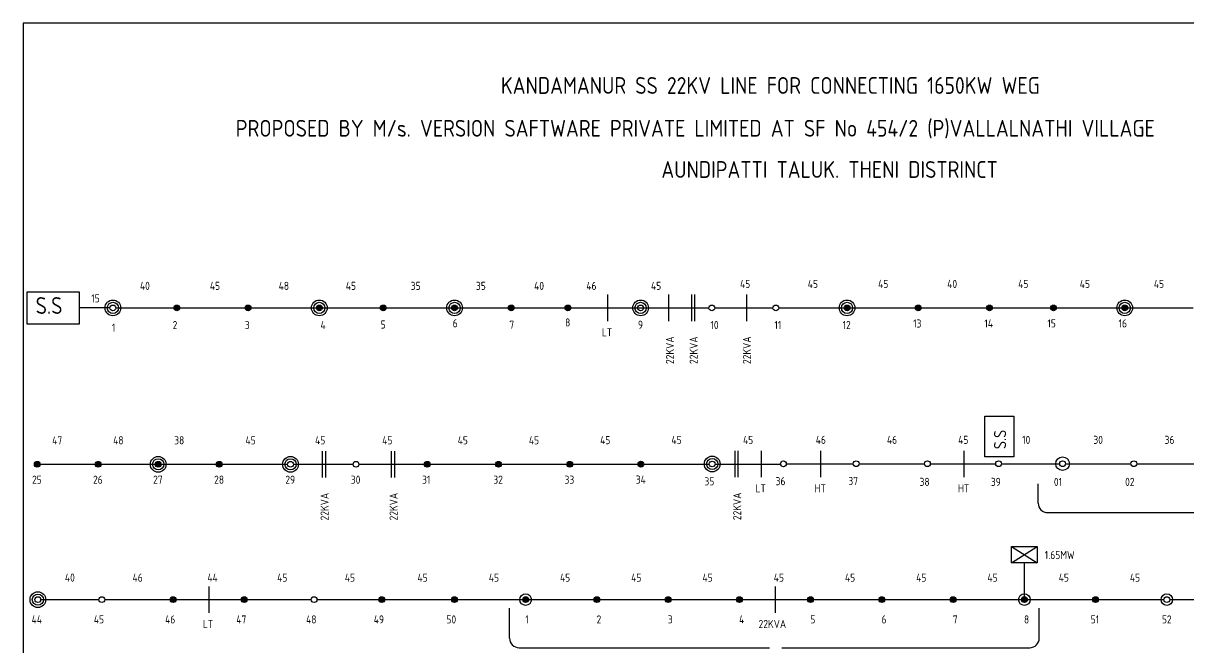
# Model space of a CAD drawing. Header units: millimetres. Extents: x 48530 to 51620, y -10326 to -9463.
# Drawn here: x 48530 to 49331, y -9897 to -9469 of the extents above; entities that cross this region are included whole.
import ezdxf

# ---------------------------------------------------------------- set-up
doc = ezdxf.new("R2010")
doc.units = ezdxf.units.MM
doc.styles.get("Standard").update_dxf_attribs({"font": 'dim.shx'})
pattern_1 = [(270, (58255.577, 38927.304), (6.985, -1e-15), [5.08, -1.905]), (360, (58255.577, 38927.304), (2e-15, 6.985), [5.08, -1.905])]
pattern_2 = [(270, (58304.533, 38927.304), (6.985, -1e-15), [5.08, -1.905]), (360, (58304.533, 38927.304), (2e-15, 6.985), [5.08, -1.905])]
pattern_3 = [(270, (58353.489, 38927.304), (6.985, -1e-15), [5.08, -1.905]), (360, (58353.489, 38927.304), (2e-15, 6.985), [5.08, -1.905])]
pattern_4 = [(0, (185.823, -43.956), (0, 6.985), [5.08, -1.905]), (90, (185.823, -43.956), (-6.985, 4e-16), [5.08, -1.905])]
pattern_5 = [(0, (234.779, -43.956), (0, 6.985), [5.08, -1.905]), (90, (234.779, -43.956), (-6.985, 4e-16), [5.08, -1.905])]
pattern_6 = [(270, (58485.356, 38927.304), (6.985, -1e-15), [5.08, -1.905]), (360, (58485.356, 38927.304), (2e-15, 6.985), [5.08, -1.905])]
pattern_7 = [(270, (58524.3116, 38927.304), (6.985, -1e-15), [5.08, -1.905]), (360, (58524.3116, 38927.304), (2e-15, 6.985), [5.08, -1.905])]
pattern_8 = [(270, (58574.2674, 38927.304), (6.985, -1e-15), [5.08, -1.905]), (360, (58574.2674, 38927.304), (2e-15, 6.985), [5.08, -1.905])]
pattern_9 = [(0, (504.513, -43.956), (0, 6.985), [5.08, -1.905]), (90, (504.513, -43.956), (-6.985, 4e-16), [5.08, -1.905])]
pattern_10 = [(90, (39524.729, -58255.577), (-6.985, 4e-16), [5.08, -1.905]), (180, (39524.729, -58255.577), (-9e-16, -6.985), [5.08, -1.905])]
pattern_11 = [(90, (39573.6846, -58255.577), (-6.985, 4e-16), [5.08, -1.905]), (180, (39573.6846, -58255.577), (-9e-16, -6.985), [5.08, -1.905])]
pattern_12 = [(90, (39617.64, -58255.577), (-6.985, 4e-16), [5.08, -1.905]), (180, (39617.64, -58255.577), (-9e-16, -6.985), [5.08, -1.905])]
pattern_13 = [(90, (39666.596, -58255.577), (-6.985, 4e-16), [5.08, -1.905]), (180, (39666.596, -58255.577), (-9e-16, -6.985), [5.08, -1.905])]
pattern_14 = [(360, (-51.995, -151.366), (2e-15, 6.985), [5.08, -1.905]), (90, (-51.995, -151.366), (-6.985, 2e-15), [5.08, -1.905])]
pattern_15 = [(360, (-10.0805, -151.366), (2e-15, 6.985), [5.08, -1.905]), (90, (-10.0805, -151.366), (-6.985, 2e-15), [5.08, -1.905])]
pattern_16 = [(360, (31.16, -151.366), (2e-15, 6.985), [5.08, -1.905]), (90, (31.16, -151.366), (-6.985, 2e-15), [5.08, -1.905])]
pattern_17 = [(360, (73.1155, -151.366), (2e-15, 6.985), [5.08, -1.905]), (90, (73.1155, -151.366), (-6.985, 2e-15), [5.08, -1.905])]
pattern_18 = [(360, (216.027, -151.366), (2e-15, 6.985), [5.08, -1.905]), (90, (216.027, -151.366), (-6.985, 2e-15), [5.08, -1.905])]
pattern_19 = [(360, (264.983, -151.366), (2e-15, 6.985), [5.08, -1.905]), (90, (264.983, -151.366), (-6.985, 2e-15), [5.08, -1.905])]
pattern_20 = [(360, (313.9384, -151.366), (2e-15, 6.985), [5.08, -1.905]), (90, (313.9384, -151.366), (-6.985, 2e-15), [5.08, -1.905])]
pattern_21 = [(360, (362.8914, -151.2615), (2e-15, 6.985), [5.08, -1.905]), (90, (362.8914, -151.2615), (-6.985, 2e-15), [5.08, -1.905])]
pattern_22 = [(270, (58252.9874, 38726.9506), (6.985, -1e-15), [5.08, -1.905]), (360, (58252.9874, 38726.9506), (2e-15, 6.985), [5.08, -1.905])]
pattern_23 = [(270, (58301.943, 38726.9506), (6.985, -1e-15), [5.08, -1.905]), (360, (58301.943, 38726.9506), (2e-15, 6.985), [5.08, -1.905])]
pattern_24 = [(270, (58396.371, 38726.9506), (6.985, -1e-15), [5.08, -1.905]), (360, (58396.371, 38726.9506), (2e-15, 6.985), [5.08, -1.905])]
pattern_25 = [(270, (58495.283, 38726.9506), (6.985, -1e-15), [5.08, -1.905]), (360, (58495.283, 38726.9506), (2e-15, 6.985), [5.08, -1.905])]
pattern_26 = [(270, (58544.2385, 38726.9506), (6.985, -1e-15), [5.08, -1.905]), (360, (58544.2385, 38726.9506), (2e-15, 6.985), [5.08, -1.905])]
pattern_27 = [(270, (58593.194, 38726.9506), (6.985, -1e-15), [5.08, -1.905]), (360, (58593.194, 38726.9506), (2e-15, 6.985), [5.08, -1.905])]
pattern_28 = [(270, (58642.15, 38726.9506), (6.985, -1e-15), [5.08, -1.905]), (360, (58642.15, 38726.9506), (2e-15, 6.985), [5.08, -1.905])]
pattern_29 = [(270, (58691.106, 38726.9506), (6.985, -1e-15), [5.08, -1.905]), (360, (58691.106, 38726.9506), (2e-15, 6.985), [5.08, -1.905])]
pattern_30 = [(270, (58740.0615, 38726.9506), (6.985, -1e-15), [5.08, -1.905]), (360, (58740.0615, 38726.9506), (2e-15, 6.985), [5.08, -1.905])]
pattern_31 = [(270, (58789.017, 38726.9506), (6.985, -1e-15), [5.08, -1.905]), (360, (58789.017, 38726.9506), (2e-15, 6.985), [5.08, -1.905])]
pattern_32 = [(270, (58837.973, 38726.9506), (6.985, -1e-15), [5.08, -1.905]), (360, (58837.973, 38726.9506), (2e-15, 6.985), [5.08, -1.905])]
pattern_33 = [(270, (58886.929, 38726.9506), (6.985, -1e-15), [5.08, -1.905]), (360, (58886.929, 38726.9506), (2e-15, 6.985), [5.08, -1.905])]
pattern_34 = [(270, (58446.327, 38726.9506), (6.985, -1e-15), [5.08, -1.905]), (360, (58446.327, 38726.9506), (2e-15, 6.985), [5.08, -1.905])]
pattern_35 = [(270, (58160.076, 38726.9506), (6.985, -1e-15), [5.08, -1.905]), (360, (58160.076, 38726.9506), (2e-15, 6.985), [5.08, -1.905])]

msp = doc.modelspace()

# ---------------------------------------------------------------- hatches: boundary and pattern name
h = msp.add_hatch()
h.set_pattern_fill('ANGLE', color=256)
h.set_pattern_definition([(0, (0, 0), (0, 6.985), [5.08, -1.905]), (90, (0, 0), (-6.985, 4e-16), [5.08, -1.905])])
h.paths.add_polyline_path([(48589.46, -9664.14, 1), (48593.42, -9664.14, 1)])
h = msp.add_hatch()
h.set_pattern_fill('ANGLE', color=256, angle=-90)
h.set_pattern_definition(pattern_1)
h.paths.add_polyline_path([(48637.37, -9664.14, 1), (48633.42, -9664.14, 1)])
h = msp.add_hatch()
h.set_pattern_fill('ANGLE', color=256, angle=-90)
h.set_pattern_definition(pattern_1)
h.paths.add_polyline_path([(48633.42, -9664.14, 1), (48637.37, -9664.14, 1)])
h = msp.add_hatch(color=256)
h.dxf.hatch_style = 1
h.paths.add_polyline_path([(48637.37, -9664.14, 1), (48633.42, -9664.14, 1)])
h = msp.add_hatch()
h.set_pattern_fill('ANGLE', color=256, angle=-90)
h.set_pattern_definition(pattern_2)
h.paths.add_polyline_path([(48686.33, -9664.14, 1), (48682.37, -9664.14, 1)])
h = msp.add_hatch()
h.set_pattern_fill('ANGLE', color=256, angle=-90)
h.set_pattern_definition(pattern_2)
h.paths.add_polyline_path([(48682.37, -9664.14, 1), (48686.33, -9664.14, 1)])
h = msp.add_hatch(color=256)
h.dxf.hatch_style = 1
h.paths.add_polyline_path([(48686.33, -9664.14, 1), (48682.37, -9664.14, 1)])
h = msp.add_hatch()
h.set_pattern_fill('ANGLE', color=256, angle=-90)
h.set_pattern_definition(pattern_3)
h.paths.add_polyline_path([(48735.29, -9664.14, 1), (48731.33, -9664.14, 1)])
h = msp.add_hatch()
h.set_pattern_fill('ANGLE', color=256, angle=-90)
h.set_pattern_definition(pattern_3)
h.paths.add_polyline_path([(48731.33, -9664.14, 1), (48735.29, -9664.14, 1)])
h = msp.add_hatch(color=256)
h.dxf.hatch_style = 1
h.paths.add_polyline_path([(48735.29, -9664.14, 1), (48731.33, -9664.14, 1)])
h = msp.add_hatch()
h.set_pattern_fill('ANGLE', color=256)
h.set_pattern_definition(pattern_4)
h.paths.add_polyline_path([(48779.24, -9664.14, 1), (48775.29, -9664.14, 1)])
h = msp.add_hatch()
h.set_pattern_fill('ANGLE', color=256)
h.set_pattern_definition(pattern_4)
h.paths.add_polyline_path([(48775.29, -9664.14, 1), (48779.24, -9664.14, 1)])
h = msp.add_hatch(color=256)
h.dxf.hatch_style = 1
h.paths.add_polyline_path([(48775.29, -9664.14, 1), (48779.24, -9664.14, 1)])
h = msp.add_hatch()
h.set_pattern_fill('ANGLE', color=256)
h.set_pattern_definition(pattern_5)
h.paths.add_polyline_path([(48828.2, -9664.14, 1), (48824.24, -9664.14, 1)])
h = msp.add_hatch()
h.set_pattern_fill('ANGLE', color=256)
h.set_pattern_definition(pattern_5)
h.paths.add_polyline_path([(48824.24, -9664.14, 1), (48828.2, -9664.14, 1)])
h = msp.add_hatch(color=256)
h.dxf.hatch_style = 1
h.paths.add_polyline_path([(48824.24, -9664.14, 1), (48828.2, -9664.14, 1)])
h = msp.add_hatch()
h.set_pattern_fill('ANGLE', color=256, angle=-90)
h.set_pattern_definition(pattern_6)
h.paths.add_polyline_path([(48867.15, -9664.14, 1), (48863.2, -9664.14, 1)])
h = msp.add_hatch()
h.set_pattern_fill('ANGLE', color=256, angle=-90)
h.set_pattern_definition(pattern_6)
h.paths.add_polyline_path([(48863.2, -9664.14, 1), (48867.15, -9664.14, 1)])
h = msp.add_hatch(color=256)
h.dxf.hatch_style = 1
h.paths.add_polyline_path([(48867.15, -9664.14, 1), (48863.2, -9664.14, 1)])
h = msp.add_hatch()
h.set_pattern_fill('ANGLE', color=256, angle=-90)
h.set_pattern_definition(pattern_7)
h.paths.add_polyline_path([(48906.11, -9664.14, 1), (48902.15, -9664.14, 1)])
h = msp.add_hatch()
h.set_pattern_fill('ANGLE', color=256, angle=-90)
h.set_pattern_definition(pattern_7)
h.paths.add_polyline_path([(48902.15, -9664.14, 1), (48906.11, -9664.14, 1)])
h = msp.add_hatch(color=256)
h.dxf.hatch_style = 1
h.paths.add_polyline_path([(48906.11, -9664.14, 1), (48902.15, -9664.14, 1)])
h = msp.add_hatch()
h.set_pattern_fill('ANGLE', color=256, angle=-90)
h.set_pattern_definition(pattern_8)
h.paths.add_polyline_path([(48956.06, -9664.14, 1), (48952.11, -9664.14, 1)])
h = msp.add_hatch()
h.set_pattern_fill('ANGLE', color=256, angle=-90)
h.set_pattern_definition(pattern_8)
h.paths.add_polyline_path([(48952.11, -9664.14, 1), (48956.06, -9664.14, 1)])
h = msp.add_hatch()
h.set_pattern_fill('ANGLE', color=256)
h.set_pattern_definition(pattern_9)
h.paths.add_polyline_path([(49097.93, -9664.14, 1), (49093.98, -9664.14, 1)])
h = msp.add_hatch()
h.set_pattern_fill('ANGLE', color=256)
h.set_pattern_definition(pattern_9)
h.paths.add_polyline_path([(49093.98, -9664.14, 1), (49097.93, -9664.14, 1)])
h = msp.add_hatch(color=256)
h.dxf.hatch_style = 1
h.paths.add_polyline_path([(49093.98, -9664.14, 1), (49097.93, -9664.14, 1)])
h = msp.add_hatch()
h.set_pattern_fill('ANGLE', color=256)
h.set_pattern_definition(pattern_9)
h.paths.add_polyline_path([(49097.93, -9664.14, 1), (49093.98, -9664.14, 1)])
h = msp.add_hatch()
h.set_pattern_fill('ANGLE', color=256)
h.set_pattern_definition(pattern_9)
h.paths.add_polyline_path([(49093.98, -9664.14, 1), (49097.93, -9664.14, 1)])
h = msp.add_hatch(color=256)
h.dxf.hatch_style = 1
h.paths.add_polyline_path([(49093.98, -9664.14, 1), (49097.93, -9664.14, 1)])
h = msp.add_hatch()
h.set_pattern_fill('ANGLE', color=256, angle=90)
h.set_pattern_definition(pattern_10)
h.paths.add_polyline_path([(49146.89, -9664.14, 1), (49142.93, -9664.14, 1)])
h = msp.add_hatch()
h.set_pattern_fill('ANGLE', color=256, angle=90)
h.set_pattern_definition(pattern_10)
h.paths.add_polyline_path([(49146.89, -9664.14, 1), (49142.93, -9664.14, 1)])
h = msp.add_hatch(color=256)
h.dxf.hatch_style = 1
h.paths.add_polyline_path([(49142.93, -9664.14, 1), (49146.89, -9664.14, 1)])
h = msp.add_hatch()
h.set_pattern_fill('ANGLE', color=256, angle=90)
h.set_pattern_definition(pattern_10)
h.paths.add_polyline_path([(49146.89, -9664.14, 1), (49142.93, -9664.14, 1)])
h = msp.add_hatch()
h.set_pattern_fill('ANGLE', color=256, angle=90)
h.set_pattern_definition(pattern_10)
h.paths.add_polyline_path([(49146.89, -9664.14, 1), (49142.93, -9664.14, 1)])
h = msp.add_hatch(color=256)
h.dxf.hatch_style = 1
h.paths.add_polyline_path([(49142.93, -9664.14, 1), (49146.89, -9664.14, 1)])
h = msp.add_hatch()
h.set_pattern_fill('ANGLE', color=256, angle=90)
h.set_pattern_definition(pattern_11)
h.paths.add_polyline_path([(49195.84, -9664.14, 1), (49191.89, -9664.14, 1)])
h = msp.add_hatch()
h.set_pattern_fill('ANGLE', color=256, angle=90)
h.set_pattern_definition(pattern_11)
h.paths.add_polyline_path([(49195.84, -9664.14, 1), (49191.89, -9664.14, 1)])
h = msp.add_hatch(color=256)
h.dxf.hatch_style = 1
h.paths.add_polyline_path([(49191.89, -9664.14, 1), (49195.84, -9664.14, 1)])
h = msp.add_hatch()
h.set_pattern_fill('ANGLE', color=256, angle=90)
h.set_pattern_definition(pattern_11)
h.paths.add_polyline_path([(49195.84, -9664.14, 1), (49191.89, -9664.14, 1)])
h = msp.add_hatch()
h.set_pattern_fill('ANGLE', color=256, angle=90)
h.set_pattern_definition(pattern_11)
h.paths.add_polyline_path([(49195.84, -9664.14, 1), (49191.89, -9664.14, 1)])
h = msp.add_hatch(color=256)
h.dxf.hatch_style = 1
h.paths.add_polyline_path([(49191.89, -9664.14, 1), (49195.84, -9664.14, 1)])
h = msp.add_hatch()
h.set_pattern_fill('ANGLE', color=256, angle=90)
h.set_pattern_definition(pattern_12)
h.paths.add_polyline_path([(49239.8, -9664.14, 1), (49235.84, -9664.14, 1)])
h = msp.add_hatch()
h.set_pattern_fill('ANGLE', color=256, angle=90)
h.set_pattern_definition(pattern_12)
h.paths.add_polyline_path([(49239.8, -9664.14, 1), (49235.84, -9664.14, 1)])
h = msp.add_hatch(color=256)
h.dxf.hatch_style = 1
h.paths.add_polyline_path([(49235.84, -9664.14, 1), (49239.8, -9664.14, 1)])
h = msp.add_hatch()
h.set_pattern_fill('ANGLE', color=256, angle=90)
h.set_pattern_definition(pattern_12)
h.paths.add_polyline_path([(49239.8, -9664.14, 1), (49235.84, -9664.14, 1)])
h = msp.add_hatch()
h.set_pattern_fill('ANGLE', color=256, angle=90)
h.set_pattern_definition(pattern_12)
h.paths.add_polyline_path([(49239.8, -9664.14, 1), (49235.84, -9664.14, 1)])
h = msp.add_hatch(color=256)
h.dxf.hatch_style = 1
h.paths.add_polyline_path([(49235.84, -9664.14, 1), (49239.8, -9664.14, 1)])
h = msp.add_hatch()
h.set_pattern_fill('ANGLE', color=256, angle=90)
h.set_pattern_definition(pattern_13)
h.paths.add_polyline_path([(49288.75, -9664.14, 1), (49284.8, -9664.14, 1)])
h = msp.add_hatch()
h.set_pattern_fill('ANGLE', color=256, angle=90)
h.set_pattern_definition(pattern_13)
h.paths.add_polyline_path([(49288.75, -9664.14, 1), (49284.8, -9664.14, 1)])
h = msp.add_hatch(color=256)
h.dxf.hatch_style = 1
h.paths.add_polyline_path([(49284.8, -9664.14, 1), (49288.75, -9664.14, 1)])
h = msp.add_hatch()
h.set_pattern_fill('ANGLE', color=256, angle=90)
h.set_pattern_definition(pattern_13)
h.paths.add_polyline_path([(49288.75, -9664.14, 1), (49284.8, -9664.14, 1)])
h = msp.add_hatch()
h.set_pattern_fill('ANGLE', color=256, angle=90)
h.set_pattern_definition(pattern_13)
h.paths.add_polyline_path([(49288.75, -9664.14, 1), (49284.8, -9664.14, 1)])
h = msp.add_hatch(color=256)
h.dxf.hatch_style = 1
h.paths.add_polyline_path([(49284.8, -9664.14, 1), (49288.75, -9664.14, 1)])
h = msp.add_hatch()
h.set_pattern_fill('ANGLE', color=256)
h.set_pattern_definition(pattern_14)
h.paths.add_polyline_path([(48541.42, -9771.55, 1), (48537.47, -9771.55, 1)])
h = msp.add_hatch()
h.set_pattern_fill('ANGLE', color=256)
h.set_pattern_definition(pattern_14)
h.paths.add_polyline_path([(48541.42, -9771.55, 1), (48537.47, -9771.55, 1)])
h = msp.add_hatch(color=256)
h.dxf.hatch_style = 1
h.paths.add_polyline_path([(48541.42, -9771.55, 1), (48537.47, -9771.55, 1)])
h = msp.add_hatch()
h.set_pattern_fill('ANGLE', color=256)
h.set_pattern_definition(pattern_14)
h.paths.add_polyline_path([(48541.42, -9771.55, 1), (48537.47, -9771.55, 1)])
h = msp.add_hatch()
h.set_pattern_fill('ANGLE', color=256)
h.set_pattern_definition(pattern_14)
h.paths.add_polyline_path([(48541.42, -9771.55, 1), (48537.47, -9771.55, 1)])
h = msp.add_hatch(color=256)
h.dxf.hatch_style = 1
h.paths.add_polyline_path([(48541.42, -9771.55, 1), (48537.47, -9771.55, 1)])
h = msp.add_hatch()
h.set_pattern_fill('ANGLE', color=256)
h.set_pattern_definition(pattern_15)
h.paths.add_polyline_path([(48583.34, -9771.55, 1), (48579.38, -9771.55, 1)])
h = msp.add_hatch()
h.set_pattern_fill('ANGLE', color=256)
h.set_pattern_definition(pattern_15)
h.paths.add_polyline_path([(48583.34, -9771.55, 1), (48579.38, -9771.55, 1)])
h = msp.add_hatch(color=256)
h.dxf.hatch_style = 1
h.paths.add_polyline_path([(48583.34, -9771.55, 1), (48579.38, -9771.55, 1)])
h = msp.add_hatch()
h.set_pattern_fill('ANGLE', color=256)
h.set_pattern_definition(pattern_15)
h.paths.add_polyline_path([(48583.34, -9771.55, 1), (48579.38, -9771.55, 1)])
h = msp.add_hatch()
h.set_pattern_fill('ANGLE', color=256)
h.set_pattern_definition(pattern_15)
h.paths.add_polyline_path([(48583.34, -9771.55, 1), (48579.38, -9771.55, 1)])
h = msp.add_hatch(color=256)
h.dxf.hatch_style = 1
h.paths.add_polyline_path([(48583.34, -9771.55, 1), (48579.38, -9771.55, 1)])
h = msp.add_hatch()
h.set_pattern_fill('ANGLE', color=256)
h.set_pattern_definition(pattern_16)
h.paths.add_polyline_path([(48624.58, -9771.55, 1), (48620.62, -9771.55, 1)])
h = msp.add_hatch()
h.set_pattern_fill('ANGLE', color=256)
h.set_pattern_definition(pattern_16)
h.paths.add_polyline_path([(48624.58, -9771.55, 1), (48620.62, -9771.55, 1)])
h = msp.add_hatch(color=256)
h.dxf.hatch_style = 1
h.paths.add_polyline_path([(48624.58, -9771.55, 1), (48620.62, -9771.55, 1)])
h = msp.add_hatch()
h.set_pattern_fill('ANGLE', color=256)
h.set_pattern_definition(pattern_16)
h.paths.add_polyline_path([(48624.58, -9771.55, 1), (48620.62, -9771.55, 1)])
h = msp.add_hatch()
h.set_pattern_fill('ANGLE', color=256)
h.set_pattern_definition(pattern_16)
h.paths.add_polyline_path([(48624.58, -9771.55, 1), (48620.62, -9771.55, 1)])
h = msp.add_hatch(color=256)
h.dxf.hatch_style = 1
h.paths.add_polyline_path([(48624.58, -9771.55, 1), (48620.62, -9771.55, 1)])
h = msp.add_hatch()
h.set_pattern_fill('ANGLE', color=256)
h.set_pattern_definition(pattern_17)
h.paths.add_polyline_path([(48666.53, -9771.55, 1), (48662.58, -9771.55, 1)])
h = msp.add_hatch()
h.set_pattern_fill('ANGLE', color=256)
h.set_pattern_definition(pattern_17)
h.paths.add_polyline_path([(48666.53, -9771.55, 1), (48662.58, -9771.55, 1)])
h = msp.add_hatch(color=256)
h.dxf.hatch_style = 1
h.paths.add_polyline_path([(48666.53, -9771.55, 1), (48662.58, -9771.55, 1)])
h = msp.add_hatch()
h.set_pattern_fill('ANGLE', color=256)
h.set_pattern_definition(pattern_17)
h.paths.add_polyline_path([(48666.53, -9771.55, 1), (48662.58, -9771.55, 1)])
h = msp.add_hatch()
h.set_pattern_fill('ANGLE', color=256)
h.set_pattern_definition(pattern_17)
h.paths.add_polyline_path([(48666.53, -9771.55, 1), (48662.58, -9771.55, 1)])
h = msp.add_hatch(color=256)
h.dxf.hatch_style = 1
h.paths.add_polyline_path([(48666.53, -9771.55, 1), (48662.58, -9771.55, 1)])
h = msp.add_hatch()
h.set_pattern_fill('ANGLE', color=256)
h.set_pattern_definition(pattern_18)
h.paths.add_polyline_path([(48809.45, -9771.55, 1), (48805.49, -9771.55, 1)])
h = msp.add_hatch()
h.set_pattern_fill('ANGLE', color=256)
h.set_pattern_definition(pattern_18)
h.paths.add_polyline_path([(48809.45, -9771.55, 1), (48805.49, -9771.55, 1)])
h = msp.add_hatch(color=256)
h.dxf.hatch_style = 1
h.paths.add_polyline_path([(48809.45, -9771.55, 1), (48805.49, -9771.55, 1)])
h = msp.add_hatch()
h.set_pattern_fill('ANGLE', color=256)
h.set_pattern_definition(pattern_18)
h.paths.add_polyline_path([(48809.45, -9771.55, 1), (48805.49, -9771.55, 1)])
h = msp.add_hatch()
h.set_pattern_fill('ANGLE', color=256)
h.set_pattern_definition(pattern_18)
h.paths.add_polyline_path([(48809.45, -9771.55, 1), (48805.49, -9771.55, 1)])
h = msp.add_hatch(color=256)
h.dxf.hatch_style = 1
h.paths.add_polyline_path([(48809.45, -9771.55, 1), (48805.49, -9771.55, 1)])
h = msp.add_hatch()
h.set_pattern_fill('ANGLE', color=256)
h.set_pattern_definition(pattern_19)
h.paths.add_polyline_path([(48858.4, -9771.55, 1), (48854.45, -9771.55, 1)])
h = msp.add_hatch()
h.set_pattern_fill('ANGLE', color=256)
h.set_pattern_definition(pattern_19)
h.paths.add_polyline_path([(48858.4, -9771.55, 1), (48854.45, -9771.55, 1)])
h = msp.add_hatch(color=256)
h.dxf.hatch_style = 1
h.paths.add_polyline_path([(48858.4, -9771.55, 1), (48854.45, -9771.55, 1)])
h = msp.add_hatch()
h.set_pattern_fill('ANGLE', color=256)
h.set_pattern_definition(pattern_19)
h.paths.add_polyline_path([(48858.4, -9771.55, 1), (48854.45, -9771.55, 1)])
h = msp.add_hatch()
h.set_pattern_fill('ANGLE', color=256)
h.set_pattern_definition(pattern_19)
h.paths.add_polyline_path([(48858.4, -9771.55, 1), (48854.45, -9771.55, 1)])
h = msp.add_hatch(color=256)
h.dxf.hatch_style = 1
h.paths.add_polyline_path([(48858.4, -9771.55, 1), (48854.45, -9771.55, 1)])
h = msp.add_hatch()
h.set_pattern_fill('ANGLE', color=256)
h.set_pattern_definition(pattern_20)
h.paths.add_polyline_path([(48907.36, -9771.55, 1), (48903.4, -9771.55, 1)])
h = msp.add_hatch()
h.set_pattern_fill('ANGLE', color=256)
h.set_pattern_definition(pattern_20)
h.paths.add_polyline_path([(48907.36, -9771.55, 1), (48903.4, -9771.55, 1)])
h = msp.add_hatch(color=256)
h.dxf.hatch_style = 1
h.paths.add_polyline_path([(48907.36, -9771.55, 1), (48903.4, -9771.55, 1)])
h = msp.add_hatch()
h.set_pattern_fill('ANGLE', color=256)
h.set_pattern_definition(pattern_20)
h.paths.add_polyline_path([(48907.36, -9771.55, 1), (48903.4, -9771.55, 1)])
h = msp.add_hatch()
h.set_pattern_fill('ANGLE', color=256)
h.set_pattern_definition(pattern_20)
h.paths.add_polyline_path([(48907.36, -9771.55, 1), (48903.4, -9771.55, 1)])
h = msp.add_hatch(color=256)
h.dxf.hatch_style = 1
h.paths.add_polyline_path([(48907.36, -9771.55, 1), (48903.4, -9771.55, 1)])
h = msp.add_hatch()
h.set_pattern_fill('ANGLE', color=256)
h.set_pattern_definition(pattern_21)
h.paths.add_polyline_path([(48956.31, -9771.44, 1), (48952.35, -9771.44, 1)])
h = msp.add_hatch()
h.set_pattern_fill('ANGLE', color=256)
h.set_pattern_definition(pattern_21)
h.paths.add_polyline_path([(48956.31, -9771.44, 1), (48952.35, -9771.44, 1)])
h = msp.add_hatch(color=256)
h.dxf.hatch_style = 1
h.paths.add_polyline_path([(48956.31, -9771.44, 1), (48952.35, -9771.44, 1)])
h = msp.add_hatch()
h.set_pattern_fill('ANGLE', color=256)
h.set_pattern_definition(pattern_21)
h.paths.add_polyline_path([(48956.31, -9771.44, 1), (48952.35, -9771.44, 1)])
h = msp.add_hatch()
h.set_pattern_fill('ANGLE', color=256)
h.set_pattern_definition(pattern_21)
h.paths.add_polyline_path([(48956.31, -9771.44, 1), (48952.35, -9771.44, 1)])
h = msp.add_hatch(color=256)
h.dxf.hatch_style = 1
h.paths.add_polyline_path([(48956.31, -9771.44, 1), (48952.35, -9771.44, 1)])
h = msp.add_hatch()
h.set_pattern_fill('ANGLE', color=256, angle=-90)
h.set_pattern_definition(pattern_35)
h.paths.add_polyline_path([(48541.87, -9864.49, 1), (48537.92, -9864.49, 1)])
h = msp.add_hatch()
h.set_pattern_fill('ANGLE', color=256, angle=-90)
h.set_pattern_definition(pattern_35)
h.paths.add_polyline_path([(48541.87, -9864.49, 1), (48537.92, -9864.49, 1)])
h = msp.add_hatch()
h.set_pattern_fill('ANGLE', color=256, angle=-90)
h.set_pattern_definition(pattern_22)
h.paths.add_polyline_path([(48634.78, -9864.49, 1), (48630.83, -9864.49, 1)])
h = msp.add_hatch()
h.set_pattern_fill('ANGLE', color=256, angle=-90)
h.set_pattern_definition(pattern_22)
h.paths.add_polyline_path([(48634.78, -9864.49, 1), (48630.83, -9864.49, 1)])
h = msp.add_hatch(color=256)
h.dxf.hatch_style = 1
h.paths.add_polyline_path([(48634.78, -9864.49, 1), (48630.83, -9864.49, 1)])
h = msp.add_hatch()
h.set_pattern_fill('ANGLE', color=256, angle=-90)
h.set_pattern_definition(pattern_23)
h.paths.add_polyline_path([(48683.74, -9864.49, 1), (48679.78, -9864.49, 1)])
h = msp.add_hatch()
h.set_pattern_fill('ANGLE', color=256, angle=-90)
h.set_pattern_definition(pattern_23)
h.paths.add_polyline_path([(48683.74, -9864.49, 1), (48679.78, -9864.49, 1)])
h = msp.add_hatch(color=256)
h.dxf.hatch_style = 1
h.paths.add_polyline_path([(48683.74, -9864.49, 1), (48679.78, -9864.49, 1)])
h = msp.add_hatch()
h.set_pattern_fill('ANGLE', color=256, angle=-90)
h.set_pattern_definition(pattern_24)
h.paths.add_polyline_path([(48778.17, -9864.49, 1), (48774.21, -9864.49, 1)])
h = msp.add_hatch()
h.set_pattern_fill('ANGLE', color=256, angle=-90)
h.set_pattern_definition(pattern_24)
h.paths.add_polyline_path([(48778.17, -9864.49, 1), (48774.21, -9864.49, 1)])
h = msp.add_hatch(color=256)
h.dxf.hatch_style = 1
h.paths.add_polyline_path([(48778.17, -9864.49, 1), (48774.21, -9864.49, 1)])
h = msp.add_hatch()
h.set_pattern_fill('ANGLE', color=256, angle=-90)
h.set_pattern_definition(pattern_34)
h.paths.add_polyline_path([(48828.12, -9864.49, 1), (48824.17, -9864.49, 1)])
h = msp.add_hatch()
h.set_pattern_fill('ANGLE', color=256, angle=-90)
h.set_pattern_definition(pattern_34)
h.paths.add_polyline_path([(48828.12, -9864.49, 1), (48824.17, -9864.49, 1)])
h = msp.add_hatch(color=256)
h.dxf.hatch_style = 1
h.paths.add_polyline_path([(48828.12, -9864.49, 1), (48824.17, -9864.49, 1)])
h = msp.add_hatch()
h.set_pattern_fill('ANGLE', color=256, angle=-90)
h.set_pattern_definition(pattern_25)
h.paths.add_polyline_path([(48877.08, -9864.49, 1), (48873.12, -9864.49, 1)])
h = msp.add_hatch()
h.set_pattern_fill('ANGLE', color=256, angle=-90)
h.set_pattern_definition(pattern_25)
h.paths.add_polyline_path([(48877.08, -9864.49, 1), (48873.12, -9864.49, 1)])
h = msp.add_hatch(color=256)
h.dxf.hatch_style = 1
h.paths.add_polyline_path([(48877.08, -9864.49, 1), (48873.12, -9864.49, 1)])
h = msp.add_hatch()
h.set_pattern_fill('ANGLE', color=256, angle=-90)
h.set_pattern_definition(pattern_26)
h.paths.add_polyline_path([(48926.04, -9864.49, 1), (48922.08, -9864.49, 1)])
h = msp.add_hatch()
h.set_pattern_fill('ANGLE', color=256, angle=-90)
h.set_pattern_definition(pattern_26)
h.paths.add_polyline_path([(48926.04, -9864.49, 1), (48922.08, -9864.49, 1)])
h = msp.add_hatch(color=256)
h.dxf.hatch_style = 1
h.paths.add_polyline_path([(48926.04, -9864.49, 1), (48922.08, -9864.49, 1)])
h = msp.add_hatch()
h.set_pattern_fill('ANGLE', color=256, angle=-90)
h.set_pattern_definition(pattern_27)
h.paths.add_polyline_path([(48974.99, -9864.49, 1), (48971.04, -9864.49, 1)])
h = msp.add_hatch()
h.set_pattern_fill('ANGLE', color=256, angle=-90)
h.set_pattern_definition(pattern_27)
h.paths.add_polyline_path([(48974.99, -9864.49, 1), (48971.04, -9864.49, 1)])
h = msp.add_hatch(color=256)
h.dxf.hatch_style = 1
h.paths.add_polyline_path([(48974.99, -9864.49, 1), (48971.04, -9864.49, 1)])
h = msp.add_hatch()
h.set_pattern_fill('ANGLE', color=256, angle=-90)
h.set_pattern_definition(pattern_28)
h.paths.add_polyline_path([(49023.95, -9864.49, 1), (49019.99, -9864.49, 1)])
h = msp.add_hatch()
h.set_pattern_fill('ANGLE', color=256, angle=-90)
h.set_pattern_definition(pattern_28)
h.paths.add_polyline_path([(49023.95, -9864.49, 1), (49019.99, -9864.49, 1)])
h = msp.add_hatch(color=256)
h.dxf.hatch_style = 1
h.paths.add_polyline_path([(49023.95, -9864.49, 1), (49019.99, -9864.49, 1)])
h = msp.add_hatch()
h.set_pattern_fill('ANGLE', color=256, angle=-90)
h.set_pattern_definition(pattern_29)
h.paths.add_polyline_path([(49072.9, -9864.49, 1), (49068.95, -9864.49, 1)])
h = msp.add_hatch()
h.set_pattern_fill('ANGLE', color=256, angle=-90)
h.set_pattern_definition(pattern_29)
h.paths.add_polyline_path([(49072.9, -9864.49, 1), (49068.95, -9864.49, 1)])
h = msp.add_hatch(color=256)
h.dxf.hatch_style = 1
h.paths.add_polyline_path([(49072.9, -9864.49, 1), (49068.95, -9864.49, 1)])
h = msp.add_hatch()
h.set_pattern_fill('ANGLE', color=256, angle=-90)
h.set_pattern_definition(pattern_30)
h.paths.add_polyline_path([(49121.86, -9864.49, 1), (49117.9, -9864.49, 1)])
h = msp.add_hatch()
h.set_pattern_fill('ANGLE', color=256, angle=-90)
h.set_pattern_definition(pattern_30)
h.paths.add_polyline_path([(49121.86, -9864.49, 1), (49117.9, -9864.49, 1)])
h = msp.add_hatch(color=256)
h.dxf.hatch_style = 1
h.paths.add_polyline_path([(49121.86, -9864.49, 1), (49117.9, -9864.49, 1)])
h = msp.add_hatch()
h.set_pattern_fill('ANGLE', color=256, angle=-90)
h.set_pattern_definition(pattern_31)
h.paths.add_polyline_path([(49170.81, -9864.49, 1), (49166.86, -9864.49, 1)])
h = msp.add_hatch()
h.set_pattern_fill('ANGLE', color=256, angle=-90)
h.set_pattern_definition(pattern_31)
h.paths.add_polyline_path([(49170.81, -9864.49, 1), (49166.86, -9864.49, 1)])
h = msp.add_hatch(color=256)
h.dxf.hatch_style = 1
h.paths.add_polyline_path([(49170.81, -9864.49, 1), (49166.86, -9864.49, 1)])
h = msp.add_hatch()
h.set_pattern_fill('ANGLE', color=256, angle=-90)
h.set_pattern_definition(pattern_32)
h.paths.add_polyline_path([(49219.77, -9864.49, 1), (49215.81, -9864.49, 1)])
h = msp.add_hatch()
h.set_pattern_fill('ANGLE', color=256, angle=-90)
h.set_pattern_definition(pattern_32)
h.paths.add_polyline_path([(49219.77, -9864.49, 1), (49215.81, -9864.49, 1)])
h = msp.add_hatch(color=256)
h.dxf.hatch_style = 1
h.paths.add_polyline_path([(49219.77, -9864.49, 1), (49215.81, -9864.49, 1)])
h = msp.add_hatch()
h.set_pattern_fill('ANGLE', color=256, angle=-90)
h.set_pattern_definition(pattern_33)
h.paths.add_polyline_path([(49268.73, -9864.49, 1), (49264.77, -9864.49, 1)])
h = msp.add_hatch()
h.set_pattern_fill('ANGLE', color=256, angle=-90)
h.set_pattern_definition(pattern_33)
h.paths.add_polyline_path([(49268.73, -9864.49, 1), (49264.77, -9864.49, 1)])
h = msp.add_hatch(color=256)
h.dxf.hatch_style = 1
h.paths.add_polyline_path([(49268.73, -9864.49, 1), (49264.77, -9864.49, 1)])

# ---------------------------------------------------------------- linework, layer by layer
for p, q in [((48931.43, -9655.04), (48931.43, -9673.24)), ((48973.21, -9655.04), (48973.21, -9673.24)), ((48988.95, -9655.04), (48988.95, -9673.24)), ((48991.1, -9655.04), (48991.1, -9673.24)), ((49026.89, -9655.04), (49026.89, -9673.24)), ((48589.46, -9664.14), (48568.26, -9664.14)), ((48593.42, -9664.14), (48633.42, -9664.14)), ((48637.37, -9664.14), (48682.37, -9664.14)), ((48686.33, -9664.14), (48731.33, -9664.14)), ((48735.29, -9664.14), (48775.29, -9664.14)), ((48779.24, -9664.14), (48824.24, -9664.14)), ((48828.2, -9664.14), (48863.2, -9664.14)), ((48867.15, -9664.14), (48902.15, -9664.14)), ((48867.15, -9664.14), (49001.06, -9664.14)), ((48906.11, -9664.14), (48952.11, -9664.14)), ((48956.06, -9664.14), (49001.06, -9664.14)), ((49005.02, -9664.14), (49045.02, -9664.14)), ((49005.02, -9664.14), (49045.02, -9664.14)), ((49048.98, -9664.14), (49093.98, -9664.14)), ((49048.98, -9664.14), (49210.2, -9664.14)), ((49097.93, -9664.14), (49142.93, -9664.14)), ((49146.89, -9664.14), (49191.89, -9664.14)), ((49195.84, -9664.14), (49235.84, -9664.14)), ((49239.8, -9664.14), (49284.8, -9664.14)), ((49288.75, -9664.14), (49333.75, -9664.14)), ((49018.86, -9762.24), (49018.86, -9780.44)), ((49021, -9762.24), (49021, -9780.44)), ((49037.01, -9762.24), (49037.01, -9780.44)), ((49077.61, -9762.24), (49077.61, -9780.44)), ((49176.18, -9762.24), (49176.18, -9780.44)), ((48735.33, -9762.45), (48735.33, -9780.65)), ((48737.48, -9762.45), (48737.48, -9780.65)), ((48782.72, -9762.45), (48782.72, -9780.65)), ((48784.87, -9762.45), (48784.87, -9780.65)), ((48541.42, -9771.55), (48579.38, -9771.55)), ((48583.34, -9771.55), (48620.62, -9771.55)), ((48583.34, -9771.55), (48711.53, -9771.55)), ((48624.58, -9771.55), (48662.58, -9771.55)), ((48666.53, -9771.55), (48711.53, -9771.55)), ((48715.49, -9771.55), (48756.53, -9771.55)), ((48760.49, -9771.55), (48805.49, -9771.55)), ((48809.45, -9771.55), (48854.45, -9771.55)), ((48858.4, -9771.55), (48903.4, -9771.55)), ((48907.36, -9771.55), (48952.36, -9771.55)), ((48956.31, -9771.44), (49001.31, -9771.44)), ((49005.26, -9771.34), (49050.26, -9771.34)), ((49054.22, -9771.23), (49100.22, -9771.23)), ((49104.17, -9771.13), (49149.17, -9771.13)), ((49153.12, -9771.13), (49198.12, -9771.13)), ((49202.08, -9771.13), (49242.08, -9771.13)), ((49246.04, -9771.13), (49291.04, -9771.13)), ((49294.99, -9771.13), (49339.99, -9771.13)), ((49227.27, -9798.18), (49227.27, -9784.94)), ((49233.84, -9804.75), (49455.04, -9804.75)), ((49208.94, -9828.09), (49226.64, -9839.25)), ((49208.94, -9839.25), (49226.64, -9828.09)), ((49217.79, -9862.51), (49217.79, -9839.25)), ((48657.28, -9855.39), (48657.28, -9873.59)), ((49046.45, -9855.39), (49046.45, -9873.59)), ((48541.87, -9864.49), (48581.87, -9864.49)), ((48585.83, -9864.49), (48630.83, -9864.49)), ((48634.78, -9864.49), (48679.78, -9864.49)), ((48679.78, -9864.49), (48683.74, -9864.49)), ((48683.74, -9864.49), (48727.74, -9864.49)), ((48731.7, -9864.49), (48776.7, -9864.49)), ((48774.21, -9864.49), (48778.17, -9864.49)), ((48778.17, -9864.49), (48824.17, -9864.49)), ((48824.17, -9864.49), (48828.12, -9864.49)), ((48828.12, -9864.49), (48873.12, -9864.49)), ((48873.12, -9864.49), (48877.08, -9864.49)), ((48877.08, -9864.49), (48922.08, -9864.49)), ((48922.08, -9864.49), (48926.04, -9864.49)), ((48926.04, -9864.49), (48971.04, -9864.49)), ((48971.04, -9864.49), (48974.99, -9864.49)), ((48974.99, -9864.49), (49019.99, -9864.49)), ((49019.99, -9864.49), (49023.95, -9864.49)), ((49023.95, -9864.49), (49068.95, -9864.49)), ((49068.95, -9864.49), (49072.9, -9864.49)), ((49072.9, -9864.49), (49117.9, -9864.49)), ((49117.9, -9864.49), (49121.86, -9864.49)), ((49121.86, -9864.49), (49166.86, -9864.49)), ((49166.86, -9864.49), (49170.81, -9864.49)), ((49170.81, -9864.49), (49215.81, -9864.49)), ((49215.81, -9864.49), (49219.77, -9864.49)), ((49219.77, -9864.49), (49264.77, -9864.49)), ((49264.77, -9864.49), (49268.73, -9864.49)), ((49268.73, -9864.49), (49313.73, -9864.49)), ((49317.68, -9864.49), (49362.68, -9864.49)), ((48864, -9890.89), (48864, -9870.25)), ((49228.04, -9890.89), (49228.04, -9870.25)), ((48870.58, -9897.46), (49042.58, -9897.46)), ((49051.19, -9897.46), (49051.96, -9897.46)), ((49051.96, -9897.46), (49221.47, -9897.46))]:
    msp.add_line(p, q)
for points in [[(48529.89, -10326.05), (49742.36, -10326.05), (49742.36, -9468.74), (48529.89, -9468.74)], [(48568.26, -9653.07), (48568.26, -9675.21), (48532.56, -9675.21), (48532.56, -9653.07)], [(49190.56, -9738.45), (49210.67, -9738.45), (49210.67, -9766.39), (49190.56, -9766.39)], [(49208.94, -9828.09), (49226.64, -9828.09), (49226.64, -9839.25), (49208.94, -9839.25)]]:
    msp.add_lwpolyline(points, close=True)
for centre, radius in [((48591.44, -9664.14), 5.4), ((48591.44, -9664.14), 3.86), ((48591.44, -9664.14), 1.98), ((48635.4, -9664.14), 1.98), ((48684.35, -9664.14), 1.98), ((48733.31, -9664.14), 5.4), ((48733.31, -9664.14), 3.86), ((48733.31, -9664.14), 1.98), ((48777.26, -9664.14), 1.98), ((48826.22, -9664.14), 5.4), ((48826.22, -9664.14), 3.86), ((48826.22, -9664.14), 1.98), ((48865.18, -9664.14), 1.98), ((48904.13, -9664.14), 1.98), ((48954.09, -9664.14), 5.4), ((48954.09, -9664.14), 3.86), ((48954.09, -9664.14), 1.98), ((49003.04, -9664.14), 1.98), ((49047, -9664.14), 1.98), ((49047, -9664.14), 1.98), ((49095.95, -9664.14), 5.4), ((49095.95, -9664.14), 3.86), ((49095.95, -9664.14), 1.98), ((49095.95, -9664.14), 1.98), ((49144.91, -9664.14), 1.98), ((49144.91, -9664.14), 1.98), ((49193.87, -9664.14), 1.98), ((49193.87, -9664.14), 1.98), ((49237.82, -9664.14), 1.98), ((49237.82, -9664.14), 1.98), ((49286.78, -9664.14), 5.4), ((49286.78, -9664.14), 3.86), ((49286.78, -9664.14), 1.98), ((49286.78, -9664.14), 1.98), ((48539.45, -9771.55), 1.98), ((48539.45, -9771.55), 1.98), ((48581.36, -9771.55), 1.98), ((48581.36, -9771.55), 1.98), ((48622.6, -9771.55), 5.4), ((48622.6, -9771.55), 3.86), ((48622.6, -9771.55), 1.98), ((48622.6, -9771.55), 1.98), ((48664.56, -9771.55), 1.98), ((48664.56, -9771.55), 1.98), ((48713.51, -9771.55), 5.4), ((48713.51, -9771.55), 3.86), ((48713.51, -9771.55), 1.98), ((48713.51, -9771.55), 1.98), ((48758.51, -9771.55), 1.98), ((48758.51, -9771.55), 1.98), ((48807.47, -9771.55), 1.98), ((48807.47, -9771.55), 1.98), ((48856.42, -9771.55), 1.98), ((48856.42, -9771.55), 1.98), ((48905.38, -9771.55), 1.98), ((48905.38, -9771.55), 1.98), ((48954.33, -9771.44), 1.98), ((48954.33, -9771.44), 1.98), ((49003.29, -9771.34), 5.4), ((49003.29, -9771.34), 3.86), ((49003.29, -9771.34), 1.98), ((49003.29, -9771.34), 1.98), ((49052.24, -9771.23), 1.98), ((49052.24, -9771.23), 1.98), ((49102.19, -9771.13), 1.98), ((49102.19, -9771.13), 1.98), ((49151.15, -9771.13), 1.98), ((49151.15, -9771.13), 1.98), ((49200.1, -9771.13), 1.98), ((49200.1, -9771.13), 1.98), ((49244.06, -9771.13), 4.69), ((49244.06, -9771.13), 1.98), ((49244.06, -9771.13), 1.98), ((49293.01, -9771.13), 1.98), ((49293.01, -9771.13), 1.98), ((48539.9, -9864.49), 5.4), ((48539.9, -9864.49), 3.86), ((48539.9, -9864.49), 1.98), ((48583.85, -9864.49), 1.98), ((48632.81, -9864.49), 1.98), ((48681.76, -9864.49), 1.98), ((48729.72, -9864.49), 1.98), ((48776.19, -9864.49), 1.98), ((48826.15, -9864.49), 1.98), ((48875.1, -9864.49), 3.98), ((48875.1, -9864.49), 1.98), ((48924.06, -9864.49), 1.98), ((48973.01, -9864.49), 1.98), ((49021.97, -9864.49), 1.98), ((49070.93, -9864.49), 1.98), ((49119.88, -9864.49), 1.98), ((49168.84, -9864.49), 1.98), ((49217.79, -9864.49), 3.98), ((49217.79, -9864.49), 1.98), ((49266.75, -9864.49), 1.98), ((49315.7, -9864.49), 3.98), ((49315.7, -9864.49), 1.98)]:
    msp.add_circle(centre, radius)
for centre, start, end in [((49233.84, -9798.18), 180, 270), ((48870.58, -9890.89), 180, 270), ((49221.47, -9890.89), 270, 0)]:
    msp.add_arc(centre, 6.57, start, end)

# ---------------------------------------------------------------- texts
at = {"attachment_point": 1}
for s, width, gutter_width, insert, char_height in [('KANDAMANUR SS 22KV LINE FOR CONNECTING 1650KW WEG', 778.5343, 57.6, (48858.09, -9505.66), 11.52), ('\\A1;PROPOSED BY M/s. VERSION SAFTWARE PRIVATE LIMITED AT SF No 454/2 (P)VALLALNATHI VILLAGE', 925.6057, 57.6, (48675.9, -9535.05), 11.52), ('AUNDIPATTI TALUK. THENI DISTRINCT', 778.5343, 57.6, (48968.34, -9563.36), 11.52), ('40', 36.4065, 27.81, (48610.03, -9646.24), 5.563), ('45', 36.4065, 27.81, (48658.12, -9646.24), 5.563), ('48', 36.4065, 27.81, (48705.36, -9646.24), 5.563), ('45', 36.4065, 27.81, (48751.45, -9646.24), 5.563), ('35', 36.4065, 27.81, (48796.11, -9646.24), 5.563), ('35', 36.4065, 27.81, (48840.95, -9646.24), 5.563), ('40', 36.4065, 27.81, (48880.92, -9646.24), 5.563), ('46', 36.4065, 27.81, (48916.79, -9646.24), 5.563), ('45', 36.4065, 27.81, (48961.22, -9646.24), 5.563), ('45', 36.4065, 27.81, (49022.4, -9644.88), 5.563), ('45', 36.4065, 27.81, (49068.92, -9644.88), 5.563), ('45', 36.4065, 27.81, (49117.3, -9644.88), 5.563), ('40', 36.4065, 27.81, (49164.79, -9644.88), 5.563), ('45', 36.4065, 27.81, (49213.58, -9644.88), 5.563), ('45', 36.4065, 27.81, (49255.84, -9644.88), 5.563), ('45', 36.4065, 27.81, (49306.82, -9644.88), 5.563), ('S.S', 75.398, 57.6, (48538.38, -9656.75), 11.52), ('15', 36.4065, 27.81, (48576.59, -9654.82), 5.563), ('2', 36.4065, 27.81, (48632.51, -9673.16), 5.56), ('3', 36.4065, 27.81, (48682.16, -9673.16), 5.56), ('4', 36.4065, 27.81, (48734.12, -9673.16), 5.56), ('5', 36.4065, 27.81, (48775.39, -9672.79), 5.56), ('6', 36.4065, 27.81, (48824.95, -9671.92), 5.56), ('7', 36.4065, 27.81, (48863.88, -9672.92), 5.56), ('8', 36.4065, 27.81, (48902.2, -9671.36), 5.56), ('9', 36.4065, 27.81, (48952.24, -9672.92), 5.56), ('10', 36.4065, 27.81, (49002.07, -9673.14), 5.563), ('11', 36.4065, 27.81, (49046.02, -9673.14), 5.563), ('11', 36.4065, 27.81, (49046.02, -9673.14), 5.563), ('12', 36.4065, 27.81, (49092.87, -9673.14), 5.563), ('13', 36.4065, 27.81, (49141.38, -9672.09), 5.563), ('14', 36.4065, 27.81, (49190.33, -9672.09), 5.563), ('15', 36.4065, 27.81, (49233.62, -9672.04), 5.563), ('16', 36.4065, 27.81, (49282.52, -9672.04), 5.563), ('1', 36.4065, 27.81, (48590.76, -9674.94), 5.56), ('LT', 36.4065, 27.81, (48927.44, -9678.09), 5.563), ('47', 36.4065, 27.81, (48549.72, -9752.29), 5.563), ('48', 36.4065, 27.81, (48591.63, -9752.29), 5.563), ('38', 36.4065, 27.81, (48633.59, -9752.29), 5.563), ('45', 36.4065, 27.81, (48682.54, -9752.29), 5.563), ('45', 36.4065, 27.81, (48730.37, -9752.29), 5.563), ('45', 36.4065, 27.81, (48776.53, -9752.29), 5.563), ('45', 36.4065, 27.81, (48828.37, -9752.29), 5.563), ('45', 36.4065, 27.81, (48877.32, -9752.29), 5.563), ('45', 36.4065, 27.81, (48926.27, -9752.19), 5.563), ('45', 36.4065, 27.81, (48975.23, -9752.08), 5.563), ('45', 36.4065, 27.81, (49024.45, -9752.08), 5.563), ('46', 36.4065, 27.81, (49074.4, -9751.98), 5.563), ('46', 36.4065, 27.81, (49123.36, -9751.98), 5.563), ('45', 36.4065, 27.81, (49172.32, -9751.98), 5.563), ('10', 36.4065, 27.81, (49216.27, -9751.98), 5.563), ('30', 36.4065, 27.81, (49265.23, -9751.98), 5.563), ('36', 36.4065, 27.81, (49314.18, -9751.98), 5.563), ('25', 36.4065, 27.81, (48535.89, -9779.35), 5.563), ('26', 36.4065, 27.81, (48577.8, -9779.35), 5.563), ('27', 36.4065, 27.81, (48619.04, -9779.35), 5.563), ('28', 36.4065, 27.81, (48661, -9779.35), 5.563), ('29', 36.4065, 27.81, (48709.95, -9779.35), 5.563), ('30', 36.4065, 27.81, (48754.95, -9779.35), 5.563), ('31', 36.4065, 27.81, (48803.91, -9779.35), 5.563), ('32', 36.4065, 27.81, (48852.87, -9779.35), 5.563), ('33', 36.4065, 27.81, (48901.82, -9779.35), 5.563), ('34', 36.4065, 27.81, (48950.77, -9779.25), 5.563), ('35', 36.4065, 27.81, (48997.93, -9780.47), 5.563), ('LT', 36.4065, 27.81, (49033.02, -9785.29), 5.563), ('36', 36.4065, 27.81, (49046.88, -9780.36), 5.563), ('HT', 36.4065, 27.81, (49073.61, -9785.29), 5.563), ('37', 36.4065, 27.81, (49096.84, -9780.26), 5.563), ('38', 36.4065, 27.81, (49145.79, -9780.83), 5.563), ('HT', 36.4065, 27.81, (49172.18, -9785.29), 5.563), ('39', 36.4065, 27.81, (49194.75, -9780.83), 5.563), ('01', 36.4065, 27.81, (49238.09, -9780.83), 5.563), ('02', 36.4065, 27.81, (49287.04, -9780.83), 5.563), ('1.65MW', 36.4065, 27.81, (49231.81, -9831.03), 5.563), ('40', 36.4065, 27.81, (48558.49, -9846.59), 5.563), ('46', 36.4065, 27.81, (48604.99, -9846.59), 5.563), ('44', 36.4065, 27.81, (48656.4, -9846.59), 5.563), ('45', 36.4065, 27.81, (48704.35, -9846.59), 5.563), ('45', 36.4065, 27.81, (48750.82, -9846.59), 5.563), ('45', 36.4065, 27.81, (48800.78, -9846.59), 5.563), ('45', 36.4065, 27.81, (48849.74, -9846.59), 5.563), ('45', 36.4065, 27.81, (48898.69, -9846.59), 5.563), ('45', 36.4065, 27.81, (48947.65, -9846.59), 5.563), ('45', 36.4065, 27.81, (48996.6, -9846.59), 5.563), ('45', 36.4065, 27.81, (49045.56, -9846.59), 5.563), ('45', 36.4065, 27.81, (49094.52, -9846.59), 5.563), ('45', 36.4065, 27.81, (49143.47, -9846.59), 5.563), ('45', 36.4065, 27.81, (49192.43, -9846.59), 5.563), ('45', 36.4065, 27.81, (49241.38, -9846.59), 5.563), ('45', 36.4065, 27.81, (49290.34, -9846.59), 5.563), ('44', 36.4065, 27.81, (48535.62, -9875.29), 5.563), ('45', 36.4065, 27.81, (48578.35, -9875.29), 5.563), ('46', 36.4065, 27.81, (48627.3, -9875.29), 5.563), ('LT', 36.4065, 27.81, (48653.29, -9878.44), 5.563), ('47', 36.4065, 27.81, (48676.26, -9875.29), 5.563), ('48', 36.4065, 27.81, (48724.22, -9875.29), 5.563), ('49', 36.4065, 27.81, (48770.69, -9875.29), 5.563), ('50', 36.4065, 27.81, (48820.64, -9875.29), 5.563), ('1', 36.4065, 27.81, (48874.87, -9875.29), 5.56), ('2', 36.4065, 27.81, (48923.83, -9875.29), 5.56), ('3', 36.4065, 27.81, (48972.78, -9875.29), 5.56), ('4', 36.4065, 27.81, (49021.74, -9875.29), 5.56), ('22KVA', 36.4065, 27.81, (49035.17, -9878.44), 5.563), ('5', 36.4065, 27.81, (49070.69, -9875.29), 5.56), ('6', 36.4065, 27.81, (49119.65, -9875.29), 5.56), ('7', 36.4065, 27.81, (49168.6, -9875.29), 5.56), ('8', 36.4065, 27.81, (49217.56, -9875.29), 5.56), ('51', 36.4065, 27.81, (49263.35, -9875.29), 5.563), ('52', 36.4065, 27.81, (49312.31, -9875.29), 5.563)]:
    msp.add_mtext_dynamic_manual_height_columns(s, width=width, gutter_width=gutter_width, heights=[0], dxfattribs=dict(at, insert=insert, char_height=char_height))
at = {"attachment_point": 1, "rotation": 90}
for s, width, gutter_width, insert, char_height in [('22KVA', 36.4065, 27.81, (48971.46, -9702.69), 5.563), ('22KVA', 36.4065, 27.81, (48987.77, -9702.69), 5.563), ('22KVA', 36.4065, 27.81, (49024.34, -9702.69), 5.563), ('S.S', 54.6098, 41.72, (49196.92, -9761.16), 8.344), ('22KVA', 36.4065, 27.81, (48734.15, -9810.1), 5.563), ('22KVA', 36.4065, 27.81, (48781.54, -9810.1), 5.563), ('22KVA', 36.4065, 27.81, (49017.67, -9809.89), 5.563)]:
    msp.add_mtext_dynamic_manual_height_columns(s, width=width, gutter_width=gutter_width, heights=[0], dxfattribs=dict(at, insert=insert, char_height=char_height))

doc.saveas('drawing.dxf')
